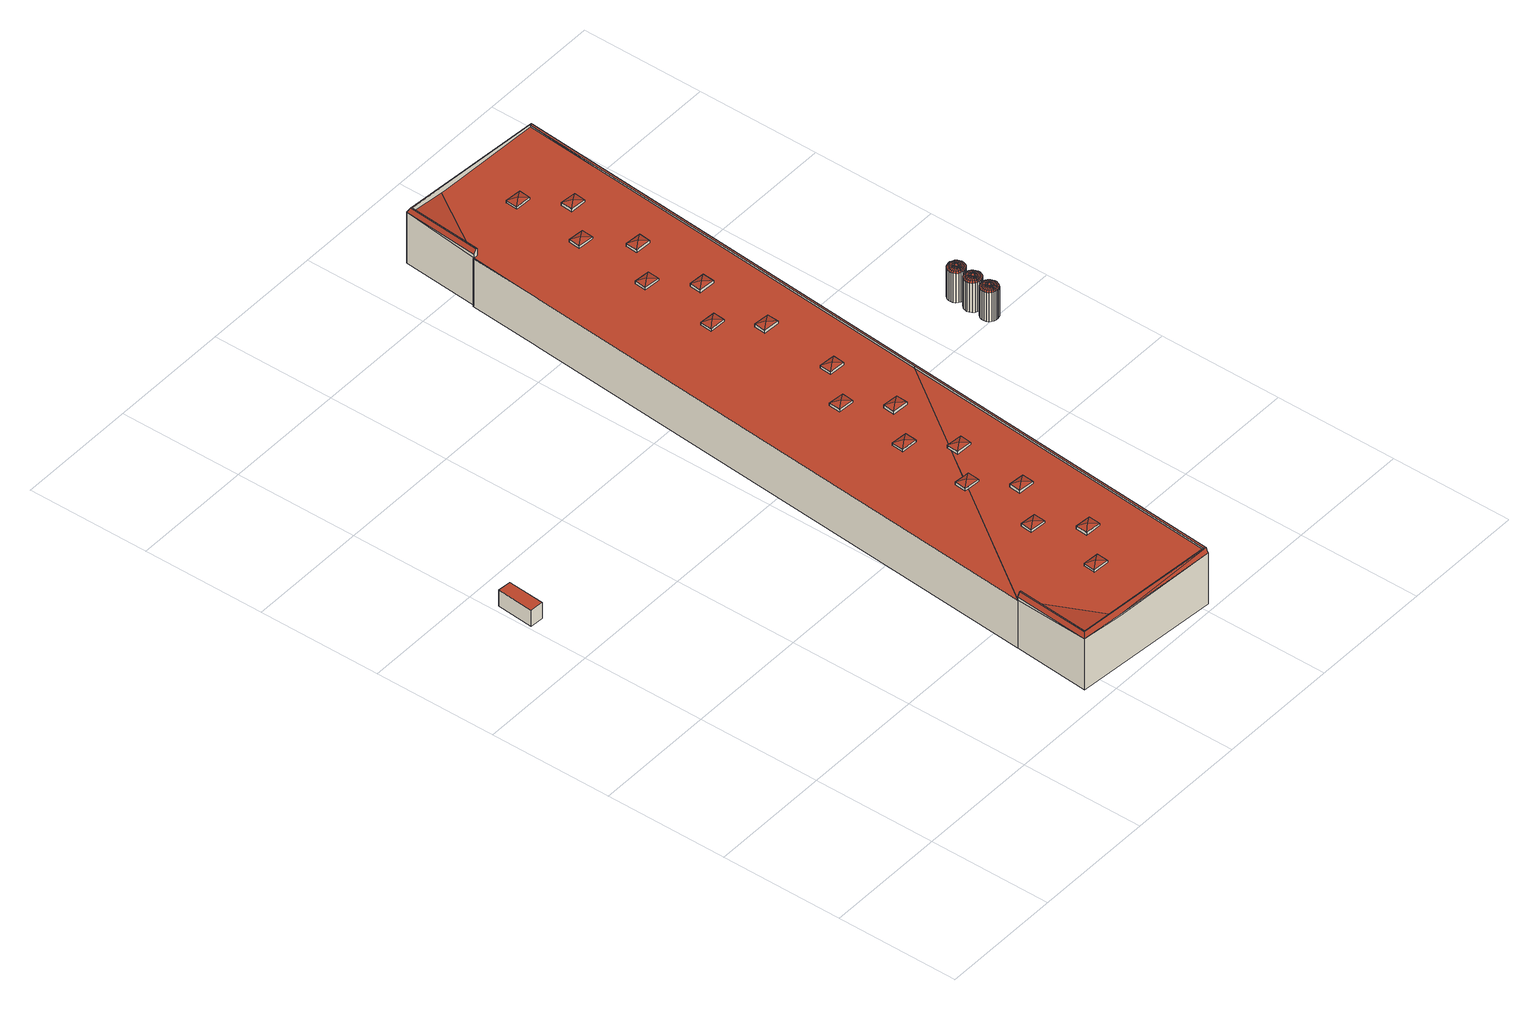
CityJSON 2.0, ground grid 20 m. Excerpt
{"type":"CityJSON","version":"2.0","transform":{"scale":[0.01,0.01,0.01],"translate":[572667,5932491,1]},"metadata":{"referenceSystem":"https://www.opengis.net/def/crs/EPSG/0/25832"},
"CityObjects":{
"building1":{"type":"Building","attributes":{"Grundfläche 2D":"13.099570","Grundhöhe NN":"2.195"},"geometry":[{"type":"Solid","lod":"3","boundaries":[[[[0,1,2,3]],[[4,5,3,2]],[[5,6,0,3]],[[6,7,1,0]],[[7,4,2,1]],[[7,6,5,4]]]],"semantics":{"surfaces":[{"type":"RoofSurface"},{"type":"WallSurface"},{"type":"GroundSurface"}],"values":[[0,1,1,1,1,2]]}}]},
"building2":{"type":"Building","attributes":{"Grundfläche 2D":"3066.245303","Grundhöhe NN":"1.877"},"children":["building2-1","building2-2","building2-3","building2-4","building2-5","building2-6","building2-7","building2-8","building2-9","building2-10","building2-11","building2-12","building2-13","building2-14","building2-15","building2-16","building2-17","building2-18"],"geometry":[{"type":"Solid","lod":"3","boundaries":[[[[8,9,10,11,12,13,14,15]],[[13,16,17,14]],[[17,18,15,14]],[[19,20,21,12,11,22]],[[23,21,20,24,25,26,27]],[[28,29,23,27,30]],[[31,32,33,23,29]],[[27,26,34,35,30]],[[36,37,38]],[[39,40,36,38,41,42,43,44,45,46,47,48,49,50,51,52,53]],[[54,44,43]],[[55,56,57,51,50,49,48,47,46,58,59]],[[60,51,57,56,55,59,58,61,62,63,64,65,66]],[[64,67,65]],[[16,13,12,68]],[[17,16,69]],[[17,43,18]],[[18,43,42,8,15]],[[42,41,9,8]],[[38,37,10,9,41]],[[10,37,36,40,39,11]],[[70,68,12,21]],[[52,51,22,11]],[[11,39,53]],[[11,53,52]],[[51,60,66,20,19,22]],[[24,20,66,65]],[[65,67,24]],[[67,64,63,62,25,24]],[[62,61,58,34,26,25]],[[30,35,34,58,71]],[[32,31,72]],[[30,73,72,31,29,28]],[[74,70,21,23,33,32,75]],[[17,69,16,76,77]],[[43,17,77,78]],[[54,43,78,79]],[[80,81,46,45,44,54,79,82]],[[58,46,81,83]],[[84,30,71,58,83,85]],[[86,32,72,73,30,84,87]],[[88,76,16,68,70,74,75,32,86,89]],[[81,80,82,79,78,77,76,88,89,86,87,84,85,83]]]],"semantics":{"surfaces":[{"type":"RoofSurface"},{"type":"WallSurface"},{"type":"GroundSurface"}],"values":[[0,0,0,0,0,0,0,0,0,0,0,0,0,0,1,1,1,1,1,1,1,1,1,1,1,1,1,1,1,1,1,1,1,1,1,1,1,1,1,1,1,1,2]]}}]},
"building2-1":{"type":"BuildingInstallation","parents":["building2"],"geometry":[{"type":"MultiSurface","lod":"3","boundaries":[[[90,91,92]],[[90,93,91]],[[90,92,94]],[[90,94,93]],[[92,91,95,96]],[[94,92,96,97]],[[93,94,97,98]],[[91,93,98,95]]],"semantics":{"surfaces":[{"type":"RoofSurface"},{"type":"WallSurface"}],"values":[0,0,0,0,1,1,1,1]}}]},
"building2-2":{"type":"BuildingInstallation","parents":["building2"],"geometry":[{"type":"MultiSurface","lod":"3","boundaries":[[[99,100,101]],[[102,103,101,100,104]],[[105,106,107,100,99]],[[104,100,107]],[[99,101,108,109]],[[48,110,107,106,105,99,109,55]],[[104,107,110,111]],[[59,108,101,103,102,104,111,47]]],"semantics":{"surfaces":[{"type":"RoofSurface"},{"type":"WallSurface"}],"values":[0,0,0,0,1,1,1,1]}}]},
"building2-3":{"type":"BuildingInstallation","parents":["building2"],"geometry":[{"type":"MultiSurface","lod":"3","boundaries":[[[112,113,114]],[[112,115,113]],[[112,114,116]],[[112,116,115]],[[117,118,114,113]],[[118,119,116,114]],[[115,116,119,120]],[[113,115,120,117]]],"semantics":{"surfaces":[{"type":"RoofSurface"},{"type":"WallSurface"}],"values":[0,0,0,0,1,1,1,1]}}]},
"building2-4":{"type":"BuildingInstallation","parents":["building2"],"geometry":[{"type":"MultiSurface","lod":"3","boundaries":[[[121,122,123]],[[121,124,122]],[[121,123,125]],[[121,125,124]],[[123,122,126,127]],[[127,128,125,123]],[[128,129,124,125]],[[122,124,129,126]]],"semantics":{"surfaces":[{"type":"RoofSurface"},{"type":"WallSurface"}],"values":[0,0,0,0,1,1,1,1]}}]},
"building2-5":{"type":"BuildingInstallation","parents":["building2"],"geometry":[{"type":"MultiSurface","lod":"3","boundaries":[[[130,131,132]],[[130,133,131]],[[130,132,134]],[[130,134,133]],[[132,131,135,136]],[[134,132,136,137]],[[133,134,137,138]],[[131,133,138,135]]],"semantics":{"surfaces":[{"type":"RoofSurface"},{"type":"WallSurface"}],"values":[0,0,0,0,1,1,1,1]}}]},
"building2-6":{"type":"BuildingInstallation","parents":["building2"],"geometry":[{"type":"MultiSurface","lod":"3","boundaries":[[[139,140,141]],[[139,142,140]],[[139,141,143]],[[139,143,142]],[[141,140,144,145]],[[143,141,145,146]],[[142,143,146,147]],[[140,142,147,144]]],"semantics":{"surfaces":[{"type":"RoofSurface"},{"type":"WallSurface"}],"values":[0,0,0,0,1,1,1,1]}}]},
"building2-7":{"type":"BuildingInstallation","parents":["building2"],"geometry":[{"type":"MultiSurface","lod":"3","boundaries":[[[148,149,150]],[[148,151,149]],[[152,153,148,150,154]],[[155,151,148,153,156]],[[150,149,157,158]],[[50,159,153,152,154,150,158,57]],[[56,160,151,155,156,153,159,49]],[[149,151,160,157]]],"semantics":{"surfaces":[{"type":"RoofSurface"},{"type":"WallSurface"}],"values":[0,0,0,0,1,1,1,1]}}]},
"building2-8":{"type":"BuildingInstallation","parents":["building2"],"geometry":[{"type":"MultiSurface","lod":"3","boundaries":[[[161,162,163]],[[161,164,162]],[[161,163,165]],[[161,165,164]],[[163,162,166,167]],[[165,163,167,168]],[[164,165,168,169]],[[162,164,169,166]]],"semantics":{"surfaces":[{"type":"RoofSurface"},{"type":"WallSurface"}],"values":[0,0,0,0,1,1,1,1]}}]},
"building2-9":{"type":"BuildingInstallation","parents":["building2"],"geometry":[{"type":"MultiSurface","lod":"3","boundaries":[[[170,171,172]],[[170,173,171]],[[170,172,174]],[[170,174,173]],[[172,171,175,176]],[[174,172,176,177]],[[173,174,177,178]],[[171,173,178,175]]],"semantics":{"surfaces":[{"type":"RoofSurface"},{"type":"WallSurface"}],"values":[0,0,0,0,1,1,1,1]}}]},
"building2-10":{"type":"BuildingInstallation","parents":["building2"],"geometry":[{"type":"MultiSurface","lod":"3","boundaries":[[[179,180,181]],[[179,182,180]],[[179,181,183]],[[179,183,182]],[[181,180,184,185]],[[183,181,185,186]],[[182,183,186,187]],[[180,182,187,184]]],"semantics":{"surfaces":[{"type":"RoofSurface"},{"type":"WallSurface"}],"values":[0,0,0,0,1,1,1,1]}}]},
"building2-11":{"type":"BuildingInstallation","parents":["building2"],"geometry":[{"type":"MultiSurface","lod":"3","boundaries":[[[188,189,190]],[[188,191,189]],[[188,190,192]],[[188,192,191]],[[190,189,193,194]],[[192,190,194,195]],[[191,192,195,196]],[[189,191,196,193]]],"semantics":{"surfaces":[{"type":"RoofSurface"},{"type":"WallSurface"}],"values":[0,0,0,0,1,1,1,1]}}]},
"building2-12":{"type":"BuildingInstallation","parents":["building2"],"geometry":[{"type":"MultiSurface","lod":"3","boundaries":[[[197,198,199]],[[197,200,198]],[[197,199,201]],[[197,201,200]],[[199,198,202,203]],[[201,199,203,204]],[[200,201,204,205]],[[198,200,205,202]]],"semantics":{"surfaces":[{"type":"RoofSurface"},{"type":"WallSurface"}],"values":[0,0,0,0,1,1,1,1]}}]},
"building2-13":{"type":"BuildingInstallation","parents":["building2"],"geometry":[{"type":"MultiSurface","lod":"3","boundaries":[[[206,207,208]],[[206,209,207]],[[206,208,210]],[[206,210,209]],[[208,207,211,212]],[[210,208,212,213]],[[209,210,213,214]],[[207,209,214,211]]],"semantics":{"surfaces":[{"type":"RoofSurface"},{"type":"WallSurface"}],"values":[0,0,0,0,1,1,1,1]}}]},
"building2-14":{"type":"BuildingInstallation","parents":["building2"],"geometry":[{"type":"MultiSurface","lod":"3","boundaries":[[[215,216,217]],[[215,218,216]],[[215,217,219]],[[215,219,218]],[[217,216,220,221]],[[219,217,221,222]],[[218,219,222,223]],[[216,218,223,220]]],"semantics":{"surfaces":[{"type":"RoofSurface"},{"type":"WallSurface"}],"values":[0,0,0,0,1,1,1,1]}}]},
"building2-15":{"type":"BuildingInstallation","parents":["building2"],"geometry":[{"type":"MultiSurface","lod":"3","boundaries":[[[224,225,226]],[[224,227,225]],[[224,226,228]],[[224,228,227]],[[226,225,229,230]],[[228,226,230,231]],[[227,228,231,232]],[[225,227,232,229]]],"semantics":{"surfaces":[{"type":"RoofSurface"},{"type":"WallSurface"}],"values":[0,0,0,0,1,1,1,1]}}]},
"building2-16":{"type":"BuildingInstallation","parents":["building2"],"geometry":[{"type":"MultiSurface","lod":"3","boundaries":[[[233,234,235]],[[233,236,234]],[[233,235,237]],[[233,237,236]],[[235,234,238,239]],[[237,235,239,240]],[[236,237,240,241]],[[234,236,241,238]]],"semantics":{"surfaces":[{"type":"RoofSurface"},{"type":"WallSurface"}],"values":[0,0,0,0,1,1,1,1]}}]},
"building2-17":{"type":"BuildingInstallation","parents":["building2"],"geometry":[{"type":"MultiSurface","lod":"3","boundaries":[[[242,243,244]],[[242,245,243]],[[242,244,246]],[[242,246,245]],[[244,243,247,248]],[[246,244,248,249]],[[245,246,249,250]],[[243,245,250,247]]],"semantics":{"surfaces":[{"type":"RoofSurface"},{"type":"WallSurface"}],"values":[0,0,0,0,1,1,1,1]}}]},
"building2-18":{"type":"BuildingInstallation","parents":["building2"],"geometry":[{"type":"MultiSurface","lod":"3","boundaries":[[[251,252,253]],[[251,254,252]],[[251,253,255]],[[251,255,254]],[[253,252,256,257]],[[255,253,257,258]],[[254,255,258,259]],[[252,254,259,256]]],"semantics":{"surfaces":[{"type":"RoofSurface"},{"type":"WallSurface"}],"values":[0,0,0,0,1,1,1,1]}}]},
"building3":{"type":"Building","attributes":{"Grundfläche 2D":"5.760471","Grundhöhe NN":"1.768"},"geometry":[{"type":"Solid","lod":"3","boundaries":[[[[260,261,262,263]],[[260,263,264,265]],[[261,266,267,262]],[[266,268,269,267]],[[268,270,271,269]],[[270,272,273,271]],[[272,274,275,273]],[[274,276,277,275]],[[276,278,279,277]],[[278,280,281,279]],[[280,282,283,281]],[[282,284,285,283]],[[284,286,287,285]],[[286,288,289,287]],[[288,290,291,289]],[[290,292,293,291]],[[292,294,295,293]],[[294,296,297,295]],[[296,298,299,297]],[[298,300,301,299]],[[300,302,303,301]],[[302,304,305,303]],[[304,306,307,305]],[[306,265,264,307]],[[263,262,308,309]],[[264,263,309,310]],[[262,267,311,308]],[[267,269,312,311]],[[269,271,313,312]],[[273,314,313,271]],[[273,275,315,314]],[[275,277,316,315]],[[277,279,317,316]],[[279,281,318,317]],[[281,283,319,318]],[[283,285,320,319]],[[285,287,321,320]],[[287,289,322,321]],[[289,291,323,322]],[[291,293,324,323]],[[293,295,325,324]],[[295,297,326,325]],[[297,299,327,326]],[[299,301,328,327]],[[301,303,329,328]],[[303,305,330,329]],[[305,307,331,330]],[[307,264,310,331]],[[309,308,332,333]],[[310,309,333,334]],[[308,311,335,336,332]],[[311,312,337,338,335]],[[312,313,339,337]],[[313,314,340,341,339]],[[314,315,342,343,340]],[[315,316,344,342]],[[316,317,345,344]],[[317,318,346,345]],[[318,319,347,348,346]],[[319,320,349,350,347]],[[320,321,351,352,349]],[[321,322,353,351]],[[353,322,323,354,355]],[[323,324,356,354]],[[324,325,357,356]],[[325,326,358,357]],[[358,326,327,359,360]],[[327,328,361,359]],[[328,329,362,361]],[[329,330,363,364,362]],[[363,330,331,365,366]],[[365,331,310,334,367]],[[358,360,359,361,362,364,363,366,365,367,334,333,332,336,335,338,337,339,341,340,343,342,344,345,346,348,347,350,349,352,351,353,355,354,356,357]],[[368,369,261,260]],[[370,368,260,265]],[[371,370,265,306]],[[369,372,266,261]],[[372,373,268,266]],[[373,374,270,268]],[[374,375,272,270]],[[375,376,274,272]],[[376,377,276,274]],[[377,378,278,276]],[[378,379,280,278]],[[379,380,282,280]],[[380,381,284,282]],[[381,382,286,284]],[[382,383,288,286]],[[383,384,290,288]],[[384,385,292,290]],[[385,386,294,292]],[[386,387,296,294]],[[387,388,298,296]],[[388,389,300,298]],[[389,390,302,300]],[[390,391,304,302]],[[391,371,306,304]],[[384,383,382,381,380,379,378,377,376,375,374,373,372,369,368,370,371,391,390,389,388,387,386,385]]]],"semantics":{"surfaces":[{"type":"RoofSurface"},{"type":"WallSurface"},{"type":"GroundSurface"}],"values":[[0,0,0,0,0,0,0,0,0,0,0,0,0,0,0,0,0,0,0,0,0,0,0,0,0,0,0,0,0,0,0,0,0,0,0,0,0,0,0,0,0,0,0,0,0,0,0,0,0,0,0,0,0,0,0,0,0,0,0,0,0,0,0,0,0,0,0,0,0,0,0,0,0,1,1,1,1,1,1,1,1,1,1,1,1,1,1,1,1,1,1,1,1,1,1,1,1,2]]}}]},
"building4":{"type":"Building","attributes":{"Grundfläche 2D":"5.760504","Grundhöhe NN":"1.755"},"geometry":[{"type":"Solid","lod":"3","boundaries":[[[[392,393,394,395]],[[396,392,395,397]],[[393,398,399,394]],[[398,400,401,399]],[[400,402,403,401]],[[402,404,405,403]],[[404,406,407,405]],[[406,408,409,407]],[[408,410,411,409]],[[410,412,413,411]],[[412,414,415,413]],[[414,416,417,415]],[[416,418,419,417]],[[418,420,421,419]],[[420,422,423,421]],[[422,424,425,423]],[[424,426,427,425]],[[426,428,429,427]],[[428,430,431,429]],[[430,432,433,431]],[[432,434,435,433]],[[434,436,437,435]],[[436,438,439,437]],[[438,396,397,439]],[[440,441,442,443]],[[441,444,445,442]],[[446,447,440,443,448]],[[449,450,446,448,451]],[[452,449,451,453]],[[454,452,453,455]],[[456,457,454,455,458]],[[459,460,456,458,461]],[[459,461,462,463]],[[464,463,462,465]],[[466,467,464,465,468]],[[469,466,468,470,471]],[[472,473,471,470,474]],[[475,472,474,476]],[[477,478,475,476,479]],[[480,481,477,479,482]],[[483,480,482,484]],[[485,483,484,486]],[[487,488,485,486,489]],[[490,491,487,489,492]],[[493,494,495,444,441,440,447,446,450,449,452,454,457,456,460,459,463,464,467,466,469,471,473,472,475,478,477,481,480,483,485,488,487,491,490,496,497]],[[496,490,492,498]],[[497,496,498,499]],[[493,497,499,500,494]],[[444,495,494,500,445]],[[443,442,395,394]],[[442,445,397,395]],[[448,443,394,399]],[[451,448,399,401]],[[453,451,401,403]],[[455,453,403,405]],[[458,455,405,407]],[[461,458,407,409]],[[462,461,409,411]],[[465,462,411,413]],[[468,465,413,415]],[[470,468,415,417]],[[474,470,417,419]],[[476,474,419,421]],[[479,476,421,423]],[[482,479,423,425]],[[484,482,425,427]],[[486,484,427,429]],[[489,486,429,431]],[[492,489,431,433]],[[498,492,433,435]],[[499,498,435,437]],[[500,499,437,439]],[[445,500,439,397]],[[501,502,393,392]],[[503,501,392,396]],[[504,503,396,438]],[[502,505,398,393]],[[505,506,400,398]],[[506,507,402,400]],[[507,508,404,402]],[[508,509,406,404]],[[509,510,408,406]],[[510,511,410,408]],[[511,512,412,410]],[[512,513,414,412]],[[513,514,416,414]],[[514,515,418,416]],[[515,516,420,418]],[[516,517,422,420]],[[517,518,424,422]],[[518,519,426,424]],[[519,520,428,426]],[[520,521,430,428]],[[521,522,432,430]],[[522,523,434,432]],[[523,524,436,434]],[[524,504,438,436]],[[517,516,515,514,513,512,511,510,509,508,507,506,505,502,501,503,504,524,523,522,521,520,519,518]]]],"semantics":{"surfaces":[{"type":"RoofSurface"},{"type":"WallSurface"},{"type":"GroundSurface"}],"values":[[0,0,0,0,0,0,0,0,0,0,0,0,0,0,0,0,0,0,0,0,0,0,0,0,0,0,0,0,0,0,0,0,0,0,0,0,0,0,0,0,0,0,0,0,0,0,0,0,0,0,0,0,0,0,0,0,0,0,0,0,0,0,0,0,0,0,0,0,0,0,0,0,0,1,1,1,1,1,1,1,1,1,1,1,1,1,1,1,1,1,1,1,1,1,1,1,1,2]]}}]},
"building5":{"type":"Building","attributes":{"Grundfläche 2D":"5.760175","Grundhöhe NN":"1.725"},"geometry":[{"type":"Solid","lod":"3","boundaries":[[[[525,526,527,528]],[[525,528,529,530]],[[526,531,532,527]],[[531,533,534,532]],[[533,535,536,534]],[[535,537,538,536]],[[537,539,540,538]],[[539,541,542,540]],[[543,544,542,541]],[[543,545,546,544]],[[545,547,548,546]],[[547,549,550,548]],[[549,551,552,550]],[[551,553,554,552]],[[553,555,556,554]],[[555,557,558,556]],[[557,559,560,558]],[[559,561,562,560]],[[561,563,564,562]],[[563,565,566,564]],[[565,567,568,566]],[[567,569,570,568]],[[569,571,572,570]],[[571,530,529,572]],[[573,574,575,576]],[[574,577,578,575]],[[579,573,576,580,581]],[[582,583,581,580,584]],[[585,582,584,586]],[[587,588,585,586,589]],[[590,591,587,589,592]],[[593,594,590,592,595]],[[593,595,596,597]],[[598,597,596,599]],[[600,601,598,599,602]],[[603,604,600,602,605]],[[606,607,603,605,608]],[[609,606,608,610]],[[611,609,610,612]],[[613,614,611,612,615]],[[616,613,615,617]],[[618,616,617,619]],[[620,621,618,619,622]],[[623,624,620,622,625]],[[626,627,577,574,573,579,581,583,582,585,588,587,591,590,594,593,597,598,601,600,604,603,607,606,609,611,614,613,616,618,621,620,624,623,628,629]],[[628,623,625,630]],[[629,628,630,631]],[[626,629,631,632]],[[577,627,626,632,578]],[[576,575,528,527]],[[578,529,528,575]],[[580,576,527,532]],[[584,580,532,534]],[[586,584,534,536]],[[589,586,536,538]],[[592,589,538,540]],[[595,592,540,542]],[[596,595,542,544]],[[599,596,544,546]],[[602,599,546,548]],[[605,602,548,550]],[[608,605,550,552]],[[610,608,552,554]],[[612,610,554,556]],[[615,612,556,558]],[[617,615,558,560]],[[619,617,560,562]],[[622,619,562,564]],[[625,622,564,566]],[[630,625,566,568]],[[631,630,568,570]],[[632,631,570,572]],[[578,632,572,529]],[[633,634,526,525]],[[635,633,525,530]],[[636,635,530,571]],[[634,637,531,526]],[[637,638,533,531]],[[638,639,535,533]],[[639,640,537,535]],[[640,641,539,537]],[[641,642,541,539]],[[642,643,543,541]],[[643,644,545,543]],[[644,645,547,545]],[[645,646,549,547]],[[646,647,551,549]],[[647,648,553,551]],[[648,649,555,553]],[[649,650,557,555]],[[650,651,559,557]],[[651,652,561,559]],[[652,653,563,561]],[[653,654,565,563]],[[654,655,567,565]],[[655,656,569,567]],[[656,636,571,569]],[[650,649,648,647,646,645,644,643,642,641,640,639,638,637,634,633,635,636,656,655,654,653,652,651]]]],"semantics":{"surfaces":[{"type":"RoofSurface"},{"type":"WallSurface"},{"type":"GroundSurface"}],"values":[[0,0,0,0,0,0,0,0,0,0,0,0,0,0,0,0,0,0,0,0,0,0,0,0,0,0,0,0,0,0,0,0,0,0,0,0,0,0,0,0,0,0,0,0,0,0,0,0,0,0,0,0,0,0,0,0,0,0,0,0,0,0,0,0,0,0,0,0,0,0,0,0,0,1,1,1,1,1,1,1,1,1,1,1,1,1,1,1,1,1,1,1,1,1,1,1,1,2]]}}]}
},
"vertices":[
[285,7526,408],[69,7545,408],[18,6943,408],[234,6924,408],[18,6943,119],[234,6924,119],[285,7526,119],[69,7545,119],
[4733,11645,1083],[4733,11646,1083],[4836,12850,1083],[7152,12653,1083],[7182,12650,1083],[7183,12664,1083],[4823,12865,1083],[4719,11646,1083],[7186,12701,1010],[4787,12905,1010],[4680,11650,1010],[6091,170,1083],[6090,155,1083],[6119,153,1083],[6546,5529,1083],[6118,138,1083],[3763,353,1083],[3864,1545,1083],[3849,1546,1083],[3747,339,1083],[3743,301,1010],[4393,246,1009],[3703,304,1010],[6085,102,1007],[6115,100,1007],[6117,121,1049],[3809,1550,1010],[3808,1533,1010],[5407,12801,981],[4836,12850,1006],[4742,11748,953],[7152,12653,1050],[5505,12793,986],[4733,11646,952],[4733,11645,952],[4680,11650,950],[4561,10479,950],[4560,10469,950],[3803,1550,950],[5115,3453,998],[5240,3636,1003],[5576,4122,1015],[5617,4181,1016],[6546,5529,1050],[7051,11463,1050],[7053,11485,1050],[4661,11651,950],[5244,3635,1003],[5575,4118,1015],[5619,4181,1016],[3809,1550,950],[5118,3453,998],[6091,170,1050],[3849,1546,952],[3864,1545,953],[3862,1518,953],[3856,1445,953],[4368,301,981],[6090,155,1050],[3763,353,1006],[7182,12650,1052],[5438,12850,983],[6119,153,1052],[3808,1533,951],[4393,246,983],[3743,301,1009],[6118,138,1039],[6117,121,1025],[7186,12701,88],[4787,12905,88],[4680,11650,88],[4661,11651,88],[4560,10469,88],[3803,1550,88],[4561,10479,88],[3809,1550,88],[3703,304,88],[3808,1533,88],[6115,100,88],[3743,301,88],[6118,138,88],[6117,121,88],
[4996,1146,1075],[5118,1039,1042],[5134,1231,1042],[4858,1062,1042],[4874,1253,1042],[5118,1039,1007],[5134,1231,1007],[4874,1253,996],[4858,1062,996],
[5338,3627,1042],[5200,3543,1075],[5322,3436,1042],[5115,3453,1042],[5118,3453,1042],[5062,3458,1042],[5244,3635,1042],[5240,3636,1042],[5078,3649,1042],[5322,3436,1007],[5338,3627,1007],[5078,3649,996],[5062,3458,996],
[5601,8265,1075],[5723,8158,1042],[5740,8350,1042],[5463,8180,1042],[5479,8372,1042],[5723,8158,1007],[5740,8350,1007],[5479,8372,996],[5463,8180,996],
[6312,11245,1100],[6434,11138,1067],[6451,11330,1067],[6174,11160,1067],[6190,11352,1067],[6434,11138,1026],[6451,11330,1026],[6190,11352,1015],[6174,11160,1015],
[5705,9482,1075],[5827,9375,1042],[5843,9566,1042],[5567,9397,1042],[5583,9588,1042],[5827,9375,1007],[5843,9566,1007],[5583,9588,996],[5567,9397,996],
[5804,5263,1100],[5926,5156,1067],[5942,5347,1067],[5666,5178,1067],[5682,5370,1067],[5926,5156,1026],[5942,5347,1026],[5682,5370,1015],[5666,5178,1015],
[5703,4077,1100],[5825,3971,1067],[5841,4162,1067],[5565,3993,1067],[5617,4181,1067],[5581,4184,1067],[5619,4181,1067],[5575,4118,1067],[5576,4122,1067],[5825,3971,1026],[5841,4162,1026],[5581,4184,1015],[5565,3993,1015],
[5500,1687,1100],[5622,1580,1067],[5638,1772,1067],[5362,1602,1067],[5378,1794,1067],[5622,1580,1026],[5638,1772,1026],[5378,1794,1015],[5362,1602,1015],
[5908,11872,1075],[6030,11766,1042],[6046,11957,1042],[5770,11788,1042],[5786,11979,1042],[6030,11766,1007],[6046,11957,1008],[5786,11979,997],[5770,11788,996],
[5809,10709,1075],[5931,10602,1042],[5947,10793,1042],[5671,10624,1042],[5687,10816,1042],[5931,10602,1007],[5947,10793,1007],[5687,10816,996],[5671,10624,996],
[6007,7657,1100],[6129,7550,1067],[6145,7742,1067],[5869,7572,1067],[5885,7764,1067],[6129,7550,1026],[6145,7742,1026],[5885,7764,1015],[5869,7572,1015],
[5904,6436,1100],[6026,6329,1067],[6042,6521,1067],[5765,6351,1067],[5782,6543,1067],[6026,6329,1026],[6042,6521,1026],[5782,6543,1015],[5765,6351,1015],
[5096,2317,1075],[5218,2210,1042],[5234,2402,1042],[4958,2232,1042],[4974,2424,1042],[5218,2210,1007],[5234,2402,1007],[4974,2424,996],[4958,2232,996],
[5299,4706,1075],[5421,4599,1042],[5437,4791,1042],[5161,4621,1042],[5177,4813,1042],[5421,4599,1007],[5437,4791,1007],[5177,4813,996],[5161,4621,996],
[5605,2923,1100],[5727,2816,1067],[5743,3008,1067],[5467,2838,1067],[5483,3030,1067],[5727,2816,1026],[5743,3008,1026],[5483,3030,1015],[5467,2838,1015],
[6210,10038,1100],[6332,9932,1067],[6348,10123,1067],[6071,9954,1067],[6088,10145,1067],[6332,9932,1026],[6348,10123,1026],[6088,10145,1015],[6071,9954,1015],
[5398,5878,1075],[5520,5771,1042],[5537,5963,1042],[5260,5794,1042],[5277,5985,1042],[5520,5771,1007],[5537,5963,1007],[5277,5985,996],[5260,5794,996],
[6109,8855,1100],[6231,8748,1067],[6247,8940,1067],[5971,8770,1067],[5987,8962,1067],[6231,8748,1026],[6247,8940,1026],[5987,8962,1015],[5971,8770,1015],
[8894,5956,601],[8924,5962,601],[8915,5991,615],[8891,5986,615],[8867,5986,615],[8862,5957,601],[8956,5977,601],[8939,6002,615],[8984,6001,601],[8961,6021,615],[9005,6034,601],[8978,6047,615],[9016,6071,601],[8987,6076,615],[9017,6109,601],[8987,6105,615],[9008,6142,601],[8980,6131,615],[8993,6170,601],[8969,6152,615],[8973,6193,601],[8953,6171,615],[8944,6213,601],[8930,6186,615],[8909,6225,601],[8903,6196,615],[8870,6227,601],[8872,6197,615],[8832,6218,601],[8843,6190,615],[8799,6200,601],[8818,6176,615],[8775,6176,601],[8798,6157,615],[8758,6149,601],[8785,6136,615],[8748,6119,601],[8778,6113,615],[8746,6085,601],[8776,6087,615],[8753,6048,601],[8781,6058,615],[8770,6013,601],[8795,6031,615],[8797,5985,601],[8816,6008,615],[8829,5966,601],[8841,5994,615],[8901,6033,629],[8887,6030,629],[8873,6030,629],[8915,6039,629],[8928,6051,629],[8938,6066,629],[8943,6083,629],[8943,6100,629],[8939,6115,629],[8932,6127,629],[8923,6137,629],[8910,6146,629],[8894,6152,629],[8876,6153,629],[8859,6149,629],[8844,6141,629],[8833,6129,629],[8826,6118,629],[8821,6105,629],[8820,6089,629],[8823,6072,629],[8831,6056,629],[8843,6043,629],[8858,6034,629],[8890,6066,635],[8884,6064,635],[8879,6065,635],[8896,6069,635],[8895,6068,635],[8902,6074,635],[8900,6072,635],[8906,6080,635],[8908,6088,635],[8907,6082,635],[8908,6096,635],[8908,6090,635],[8907,6102,635],[8904,6107,635],[8900,6111,635],[8895,6115,635],[8896,6114,635],[8887,6118,635],[8890,6117,635],[8879,6118,635],[8882,6118,635],[8872,6117,635],[8865,6113,635],[8870,6115,635],[8860,6108,635],[8857,6103,635],[8855,6098,635],[8855,6091,635],[8855,6092,635],[8856,6083,635],[8860,6076,635],[8865,6070,635],[8861,6075,635],[8872,6067,635],[8867,6069,635],[8873,6066,635],[8894,5956,77],[8924,5962,77],[8862,5957,77],[8829,5966,77],[8956,5977,77],[8984,6001,77],[9005,6034,77],[9016,6071,77],[9017,6109,77],[9008,6142,77],[8993,6170,77],[8973,6193,77],[8944,6213,77],[8909,6225,77],[8870,6227,77],[8832,6218,77],[8799,6200,77],[8775,6176,77],[8758,6149,77],[8748,6119,77],[8746,6085,77],[8753,6048,77],[8770,6013,77],[8797,5985,77],
[8904,6252,601],[8935,6259,601],[8925,6287,615],[8902,6282,615],[8873,6253,601],[8877,6283,615],[8966,6274,601],[8950,6299,615],[8994,6298,601],[8972,6318,615],[9016,6330,601],[8988,6343,615],[9027,6368,601],[8997,6372,615],[9028,6405,601],[8998,6401,615],[9019,6439,601],[8991,6428,615],[9004,6466,601],[8979,6449,615],[8983,6489,601],[8963,6467,615],[8955,6509,601],[8941,6482,615],[8919,6521,601],[8913,6492,615],[8881,6524,601],[8883,6494,615],[8843,6515,601],[8854,6487,615],[8810,6496,601],[8828,6472,615],[8785,6472,601],[8809,6454,615],[8769,6446,601],[8796,6433,615],[8759,6416,601],[8789,6410,615],[8756,6381,601],[8786,6383,615],[8763,6345,601],[8792,6354,615],[8781,6310,601],[8805,6327,615],[8807,6282,601],[8826,6305,615],[8840,6262,601],[8851,6290,615],[8900,6362,635],[8895,6361,635],[8898,6326,629],[8911,6329,629],[8889,6361,635],[8884,6327,629],[8906,6365,635],[8905,6364,635],[8926,6336,629],[8912,6370,635],[8910,6368,635],[8938,6347,629],[8917,6377,635],[8948,6362,629],[8919,6384,635],[8953,6379,629],[8919,6392,635],[8919,6387,635],[8954,6396,629],[8917,6399,635],[8919,6393,635],[8950,6411,629],[8943,6424,629],[8915,6404,635],[8911,6408,635],[8934,6434,629],[8905,6412,635],[8906,6411,635],[8921,6443,629],[8900,6413,635],[8905,6448,629],[8898,6414,635],[8890,6415,635],[8892,6415,635],[8887,6449,629],[8882,6413,635],[8870,6445,629],[8876,6409,635],[8880,6412,635],[8855,6437,629],[8871,6404,635],[8875,6408,635],[8843,6426,629],[8868,6400,635],[8836,6414,629],[8866,6394,635],[8832,6401,629],[8865,6387,635],[8866,6388,635],[8831,6385,629],[8867,6380,635],[8866,6382,635],[8834,6369,629],[8878,6366,635],[8882,6363,635],[8884,6363,635],[8870,6373,635],[8876,6367,635],[8842,6353,629],[8854,6340,629],[8869,6331,629],[8904,6252,75],[8935,6259,75],[8873,6253,75],[8840,6262,75],[8966,6274,75],[8994,6298,75],[9016,6330,75],[9027,6368,75],[9028,6405,75],[9019,6439,75],[9004,6466,75],[8983,6489,75],[8955,6509,75],[8919,6521,75],[8881,6524,75],[8843,6515,75],[8810,6496,75],[8785,6472,75],[8769,6446,75],[8759,6416,75],[8756,6381,75],[8763,6345,75],[8781,6310,75],[8807,6282,75],
[8924,6551,601],[8954,6558,601],[8945,6586,615],[8921,6581,615],[8897,6582,615],[8892,6552,601],[8986,6573,601],[8969,6598,615],[9014,6597,601],[8991,6617,615],[9035,6630,601],[9008,6642,615],[9046,6667,601],[9017,6671,615],[9047,6704,601],[9017,6701,615],[9038,6738,601],[9010,6727,615],[9023,6765,601],[8999,6748,615],[9003,6789,601],[8983,6766,615],[8974,6808,601],[8960,6782,615],[8939,6821,601],[8933,6791,615],[8900,6823,601],[8903,6793,615],[8862,6814,601],[8873,6786,615],[8829,6796,601],[8847,6772,615],[8805,6771,601],[8828,6753,615],[8788,6745,601],[8816,6732,615],[8779,6715,601],[8808,6709,615],[8776,6680,601],[8806,6682,615],[8783,6644,601],[8811,6654,615],[8800,6609,601],[8825,6626,615],[8827,6581,601],[8846,6604,615],[8859,6562,601],[8871,6589,615],[8920,6661,635],[8914,6660,635],[8917,6625,629],[8931,6628,629],[8909,6660,635],[8904,6626,629],[8925,6664,635],[8945,6635,629],[8926,6664,635],[8932,6669,635],[8930,6668,635],[8958,6646,629],[8936,6676,635],[8968,6661,629],[8938,6683,635],[8937,6678,635],[8973,6678,629],[8939,6691,635],[8938,6686,635],[8973,6695,629],[8937,6698,635],[8938,6692,635],[8969,6711,629],[8962,6723,629],[8934,6703,635],[8930,6707,635],[8953,6733,629],[8925,6711,635],[8926,6710,635],[8940,6742,629],[8917,6713,635],[8920,6713,635],[8924,6748,629],[8909,6714,635],[8912,6714,635],[8906,6749,629],[8902,6712,635],[8889,6745,629],[8895,6708,635],[8874,6736,629],[8890,6703,635],[8894,6707,635],[8863,6725,629],[8887,6699,635],[8856,6713,629],[8885,6693,635],[8851,6700,629],[8885,6686,635],[8885,6688,635],[8850,6684,629],[8886,6679,635],[8886,6681,635],[8853,6668,629],[8902,6662,635],[8903,6662,635],[8890,6672,635],[8895,6666,635],[8861,6652,629],[8873,6639,629],[8888,6630,629],[8924,6551,73],[8954,6558,73],[8892,6552,73],[8859,6562,73],[8986,6573,73],[9014,6597,73],[9035,6630,73],[9046,6667,73],[9047,6704,73],[9038,6738,73],[9023,6765,73],[9003,6789,73],[8974,6808,73],[8939,6821,73],[8900,6823,73],[8862,6814,73],[8829,6796,73],[8805,6771,73],[8788,6745,73],[8779,6715,73],[8776,6680,73],[8783,6644,73],[8800,6609,73],[8827,6581,73]
]}
